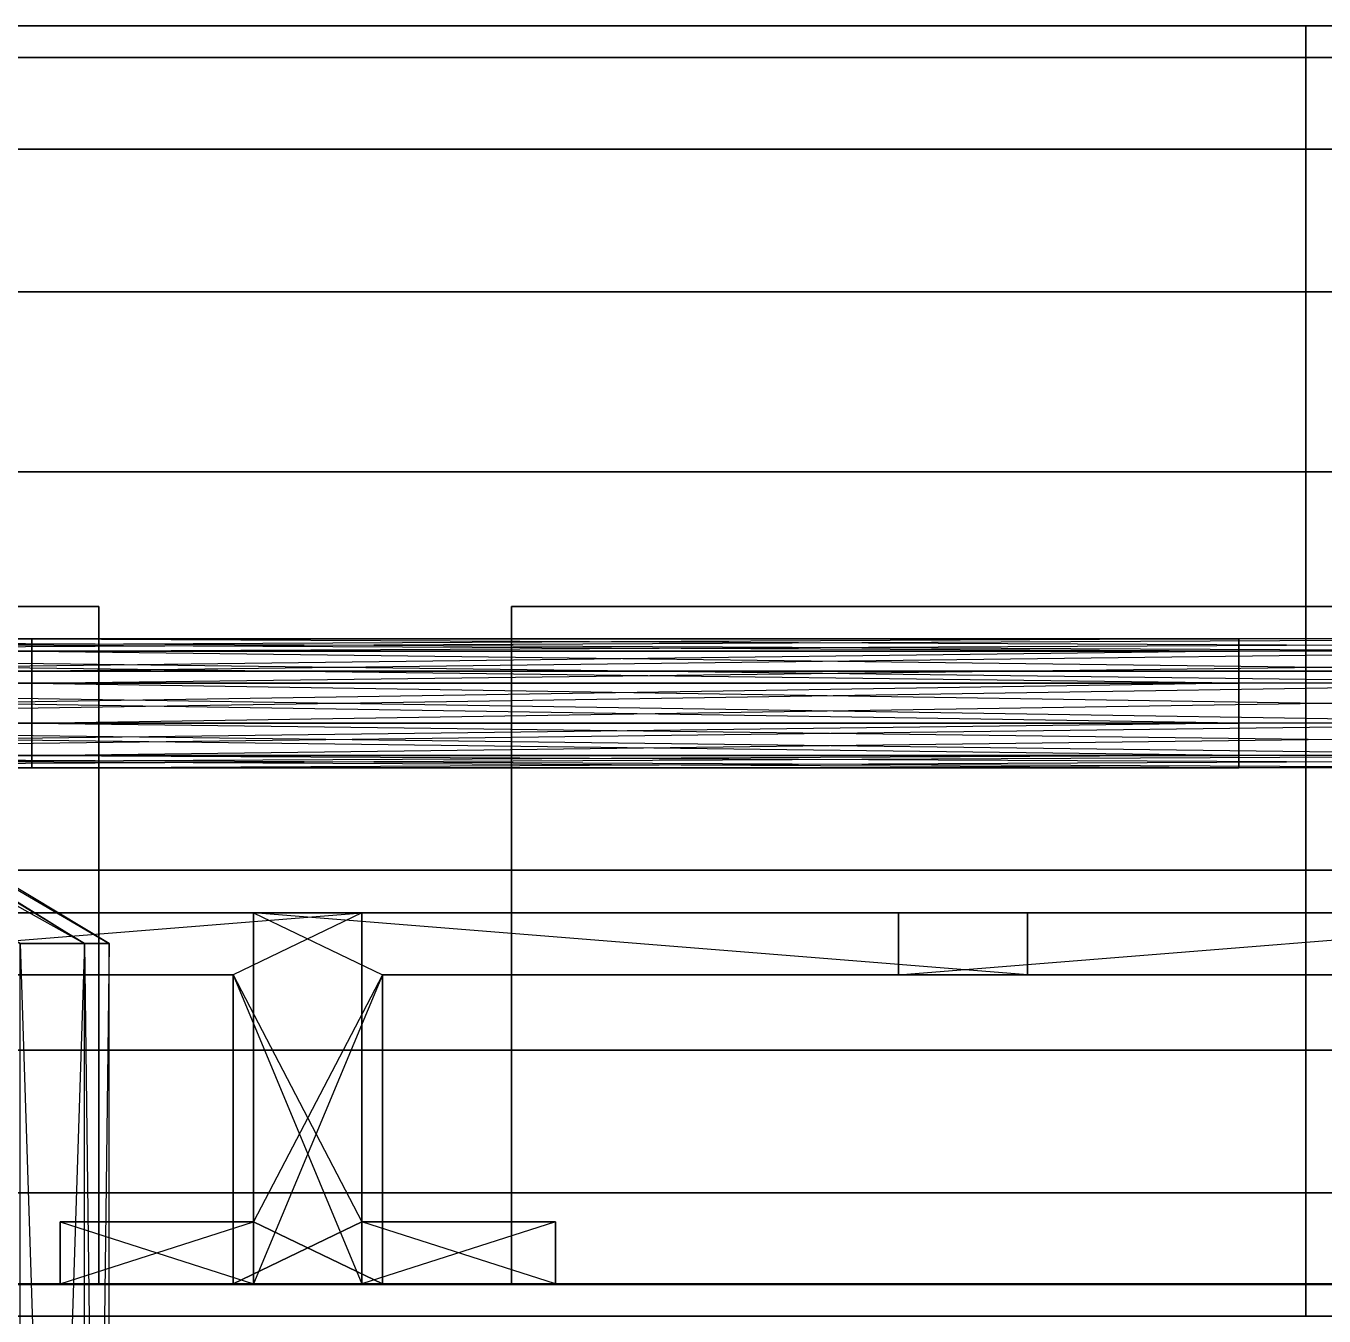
# Model space of a CAD drawing. Extents: x 0 to 4960, y -79 to 258.
# Drawn here: x 3742.8 to 3822, y 19.7 to 98.4 of the extents above; entities that cross this region are included whole.
import ezdxf

# ---------------------------------------------------------------- set-up
doc = ezdxf.new("R2010")
doc.units = 0
doc.layers.add('UB3D', color=1, linetype='CONTINUOUS')

msp = doc.modelspace()

# ---------------------------------------------------------------- linework, layer by layer
at = {"layer": 'UB3D', "color": 53}
for points in [[(3820.944882, 96.498268, -2112.166043), (3820.944882, 98.425177, -2100.00002), (3539.055118, 98.425177, -2100.00002), (3539.055118, 96.498268, -2112.166043)], [(3820.944882, 98.425177, -2100.00002), (3820.944882, 96.498268, -2087.833957), (3539.055118, 96.498268, -2087.833957), (3539.055118, 98.425177, -2100.00002)], [(3880.944882, 96.498268, -3572.166043), (3880.944882, 98.425177, -3560.00002), (3599.055118, 98.425177, -3560.00002), (3599.055118, 96.498268, -3572.166043)], [(3880.944882, 98.425177, -3560.00002), (3880.944882, 96.498268, -3547.833957), (3599.055118, 96.498268, -3547.833957), (3599.055118, 98.425177, -3560.00002)], [(3960.944882, 96.498268, -1872.166043), (3960.944882, 98.425177, -1860.00002), (3679.055118, 98.425177, -1860.00002), (3679.055118, 96.498268, -1872.166043)], [(3960.944882, 98.425177, -1860.00002), (3960.944882, 96.498268, -1847.833957), (3679.055118, 96.498268, -1847.833957), (3679.055118, 98.425177, -1860.00002)], [(3820.944882, 59.055118, -2100), (3820.944882, 96.498268, -2087.833957), (3820.944882, 98.425177, -2099.99998)], [(3820.944882, 59.055118, -2100), (3820.944882, 98.425177, -2099.99998), (3820.944882, 96.498268, -2112.166043)], [(3820.944882, 90.906161, -2123.141171), (3820.944882, 96.498268, -2112.166043), (3539.055118, 96.498268, -2112.166043), (3539.055118, 90.906161, -2123.141171)], [(3820.944882, 96.498268, -2087.833957), (3820.944882, 90.906161, -2076.858829), (3539.055118, 90.906161, -2076.858829), (3539.055118, 96.498268, -2087.833957)], [(3880.944882, 90.906161, -3583.141171), (3880.944882, 96.498268, -3572.166043), (3599.055118, 96.498268, -3572.166043), (3599.055118, 90.906161, -3583.141171)], [(3880.944882, 96.498268, -3547.833957), (3880.944882, 90.906161, -3536.858829), (3599.055118, 90.906161, -3536.858829), (3599.055118, 96.498268, -3547.833957)], [(3960.944882, 90.906161, -1883.141171), (3960.944882, 96.498268, -1872.166043), (3679.055118, 96.498268, -1872.166043), (3679.055118, 90.906161, -1883.141171)], [(3960.944882, 96.498268, -1847.833957), (3960.944882, 90.906161, -1836.858829), (3679.055118, 90.906161, -1836.858829), (3679.055118, 96.498268, -1847.833957)], [(3820.944882, 59.055118, -2100), (3820.944882, 90.906161, -2076.858829), (3820.944882, 96.498268, -2087.833957)], [(3820.944882, 59.055118, -2100), (3820.944882, 96.498268, -2112.166043), (3820.944882, 90.906161, -2123.141171)], [(3820.944882, 82.19625, -2131.851082), (3820.944882, 90.906161, -2123.141171), (3539.055118, 90.906161, -2123.141171), (3539.055118, 82.19625, -2131.851082)], [(3820.944882, 90.906161, -2076.858829), (3820.944882, 82.19625, -2068.148918), (3539.055118, 82.19625, -2068.148918), (3539.055118, 90.906161, -2076.858829)], [(3880.944882, 82.19625, -3591.851082), (3880.944882, 90.906161, -3583.141171), (3599.055118, 90.906161, -3583.141171), (3599.055118, 82.19625, -3591.851082)], [(3880.944882, 90.906161, -3536.858829), (3880.944882, 82.19625, -3528.148918), (3599.055118, 82.19625, -3528.148918), (3599.055118, 90.906161, -3536.858829)], [(3960.944882, 82.19625, -1891.851082), (3960.944882, 90.906161, -1883.141171), (3679.055118, 90.906161, -1883.141171), (3679.055118, 82.19625, -1891.851082)], [(3960.944882, 90.906161, -1836.858829), (3960.944882, 82.19625, -1828.148918), (3679.055118, 82.19625, -1828.148918), (3679.055118, 90.906161, -1836.858829)], [(3820.944882, 59.055118, -2100), (3820.944882, 82.19625, -2068.148918), (3820.944882, 90.906161, -2076.858829)], [(3820.944882, 59.055118, -2100), (3820.944882, 90.906161, -2123.141171), (3820.944882, 82.19625, -2131.851082)], [(3820.944882, 71.221122, -2137.44319), (3820.944882, 82.19625, -2131.851082), (3539.055118, 82.19625, -2131.851082), (3539.055118, 71.221122, -2137.44319)], [(3820.944882, 82.19625, -2068.148918), (3820.944882, 71.221122, -2062.55681), (3539.055118, 71.221122, -2062.55681), (3539.055118, 82.19625, -2068.148918)], [(3880.944882, 71.221122, -3597.44319), (3880.944882, 82.19625, -3591.851082), (3599.055118, 82.19625, -3591.851082), (3599.055118, 71.221122, -3597.44319)], [(3880.944882, 82.19625, -3528.148918), (3880.944882, 71.221122, -3522.55681), (3599.055118, 71.221122, -3522.55681), (3599.055118, 82.19625, -3528.148918)], [(3960.944882, 71.221122, -1897.44319), (3960.944882, 82.19625, -1891.851082), (3679.055118, 82.19625, -1891.851082), (3679.055118, 71.221122, -1897.44319)], [(3960.944882, 82.19625, -1828.148918), (3960.944882, 71.221122, -1822.55681), (3679.055118, 71.221122, -1822.55681), (3679.055118, 82.19625, -1828.148918)], [(3820.944882, 59.055118, -2100), (3820.944882, 71.221122, -2062.55681), (3820.944882, 82.19625, -2068.148918)], [(3820.944882, 59.055118, -2100), (3820.944882, 82.19625, -2131.851082), (3820.944882, 71.221122, -2137.44319)], [(3820.944882, 59.055098, -2139.370098), (3820.944882, 71.221122, -2137.44319), (3539.055118, 71.221122, -2137.44319), (3539.055118, 59.055098, -2139.370098)], [(3820.944882, 71.221122, -2062.55681), (3820.944882, 59.055098, -2060.629902), (3539.055118, 59.055098, -2060.629902), (3539.055118, 71.221122, -2062.55681)], [(3880.944882, 59.055098, -3599.370098), (3880.944882, 71.221122, -3597.44319), (3599.055118, 71.221122, -3597.44319), (3599.055118, 59.055098, -3599.370098)], [(3880.944882, 71.221122, -3522.55681), (3880.944882, 59.055098, -3520.629902), (3599.055118, 59.055098, -3520.629902), (3599.055118, 71.221122, -3522.55681)], [(3960.944882, 59.055098, -1899.370098), (3960.944882, 71.221122, -1897.44319), (3679.055118, 71.221122, -1897.44319), (3679.055118, 59.055098, -1899.370098)], [(3960.944882, 71.221122, -1822.55681), (3960.944882, 59.055098, -1820.629902), (3679.055118, 59.055098, -1820.629902), (3679.055118, 71.221122, -1822.55681)], [(3820.944882, 59.055118, -2100), (3820.944882, 59.055098, -2060.629902), (3820.944882, 71.221122, -2062.55681)], [(3820.944882, 59.055118, -2100), (3820.944882, 71.221122, -2137.44319), (3820.944882, 59.055098, -2139.370098)], [(3820.944882, 46.889114, -2137.44319), (3820.944882, 59.055098, -2139.370098), (3539.055118, 59.055098, -2139.370098), (3539.055118, 46.889114, -2137.44319)], [(3820.944882, 59.055098, -2060.629902), (3820.944882, 46.889114, -2062.55681), (3539.055118, 46.889114, -2062.55681), (3539.055118, 59.055098, -2060.629902)], [(3880.944882, 46.889114, -3597.44319), (3880.944882, 59.055098, -3599.370098), (3599.055118, 59.055098, -3599.370098), (3599.055118, 46.889114, -3597.44319)], [(3880.944882, 59.055098, -3520.629902), (3880.944882, 46.889114, -3522.55681), (3599.055118, 46.889114, -3522.55681), (3599.055118, 59.055098, -3520.629902)], [(3960.944882, 46.889114, -1897.44319), (3960.944882, 59.055098, -1899.370098), (3679.055118, 59.055098, -1899.370098), (3679.055118, 46.889114, -1897.44319)], [(3960.944882, 59.055098, -1820.629902), (3960.944882, 46.889114, -1822.55681), (3679.055118, 46.889114, -1822.55681), (3679.055118, 59.055098, -1820.629902)], [(3820.944882, 59.055118, -2100), (3820.944882, 19.685059, -2099.99998), (3820.944882, 21.611968, -2087.833957)], [(3820.944882, 59.055118, -2100), (3820.944882, 21.611968, -2087.833957), (3820.944882, 27.204075, -2076.858829)], [(3820.944882, 59.055118, -2100), (3820.944882, 27.204075, -2076.858829), (3820.944882, 35.913986, -2068.148918)], [(3820.944882, 59.055118, -2100), (3820.944882, 35.913986, -2068.148918), (3820.944882, 46.889114, -2062.55681)], [(3820.944882, 59.055118, -2100), (3820.944882, 46.889114, -2062.55681), (3820.944882, 59.055098, -2060.629902)], [(3820.944882, 59.055118, -2100), (3820.944882, 59.055098, -2139.370098), (3820.944882, 46.889114, -2137.44319)], [(3820.944882, 59.055118, -2100), (3820.944882, 46.889114, -2137.44319), (3820.944882, 35.913986, -2131.851082)], [(3820.944882, 59.055118, -2100), (3820.944882, 35.913986, -2131.851082), (3820.944882, 27.204075, -2123.141171)], [(3820.944882, 59.055118, -2100), (3820.944882, 27.204075, -2123.141171), (3820.944882, 21.611968, -2112.166043)], [(3820.944882, 35.913986, -2131.851082), (3820.944882, 46.889114, -2137.44319), (3539.055118, 46.889114, -2137.44319), (3539.055118, 35.913986, -2131.851082)], [(3820.944882, 46.889114, -2062.55681), (3820.944882, 35.913986, -2068.148918), (3539.055118, 35.913986, -2068.148918), (3539.055118, 46.889114, -2062.55681)], [(3880.944882, 35.913986, -3591.851082), (3880.944882, 46.889114, -3597.44319), (3599.055118, 46.889114, -3597.44319), (3599.055118, 35.913986, -3591.851082)], [(3880.944882, 46.889114, -3522.55681), (3880.944882, 35.913986, -3528.148918), (3599.055118, 35.913986, -3528.148918), (3599.055118, 46.889114, -3522.55681)], [(3960.944882, 35.913986, -1891.851082), (3960.944882, 46.889114, -1897.44319), (3679.055118, 46.889114, -1897.44319), (3679.055118, 35.913986, -1891.851082)], [(3960.944882, 46.889114, -1822.55681), (3960.944882, 35.913986, -1828.148918), (3679.055118, 35.913986, -1828.148918), (3679.055118, 46.889114, -1822.55681)], [(3820.944882, 27.204075, -2123.141171), (3820.944882, 35.913986, -2131.851082), (3539.055118, 35.913986, -2131.851082), (3539.055118, 27.204075, -2123.141171)], [(3820.944882, 35.913986, -2068.148918), (3820.944882, 27.204075, -2076.858829), (3539.055118, 27.204075, -2076.858829), (3539.055118, 35.913986, -2068.148918)], [(3880.944882, 27.204075, -3583.141171), (3880.944882, 35.913986, -3591.851082), (3599.055118, 35.913986, -3591.851082), (3599.055118, 27.204075, -3583.141171)], [(3880.944882, 35.913986, -3528.148918), (3880.944882, 27.204075, -3536.858829), (3599.055118, 27.204075, -3536.858829), (3599.055118, 35.913986, -3528.148918)], [(3960.944882, 27.204075, -1883.141171), (3960.944882, 35.913986, -1891.851082), (3679.055118, 35.913986, -1891.851082), (3679.055118, 27.204075, -1883.141171)], [(3960.944882, 35.913986, -1828.148918), (3960.944882, 27.204075, -1836.858829), (3679.055118, 27.204075, -1836.858829), (3679.055118, 35.913986, -1828.148918)], [(3820.944882, 21.611968, -2112.166043), (3820.944882, 27.204075, -2123.141171), (3539.055118, 27.204075, -2123.141171), (3539.055118, 21.611968, -2112.166043)], [(3820.944882, 27.204075, -2076.858829), (3820.944882, 21.611968, -2087.833957), (3539.055118, 21.611968, -2087.833957), (3539.055118, 27.204075, -2076.858829)], [(3880.944882, 21.611968, -3572.166043), (3880.944882, 27.204075, -3583.141171), (3599.055118, 27.204075, -3583.141171), (3599.055118, 21.611968, -3572.166043)], [(3880.944882, 27.204075, -3536.858829), (3880.944882, 21.611968, -3547.833957), (3599.055118, 21.611968, -3547.833957), (3599.055118, 27.204075, -3536.858829)], [(3960.944882, 21.611968, -1872.166043), (3960.944882, 27.204075, -1883.141171), (3679.055118, 27.204075, -1883.141171), (3679.055118, 21.611968, -1872.166043)], [(3960.944882, 27.204075, -1836.858829), (3960.944882, 21.611968, -1847.833957), (3679.055118, 21.611968, -1847.833957), (3679.055118, 27.204075, -1836.858829)], [(3820.944882, 19.685059, -2100.00002), (3820.944882, 21.611968, -2112.166043), (3539.055118, 21.611968, -2112.166043), (3539.055118, 19.685059, -2100.00002)], [(3820.944882, 21.611968, -2087.833957), (3820.944882, 19.685059, -2100.00002), (3539.055118, 19.685059, -2100.00002), (3539.055118, 21.611968, -2087.833957)], [(3880.944882, 19.685059, -3560.00002), (3880.944882, 21.611968, -3572.166043), (3599.055118, 21.611968, -3572.166043), (3599.055118, 19.685059, -3560.00002)], [(3880.944882, 21.611968, -3547.833957), (3880.944882, 19.685059, -3560.00002), (3599.055118, 19.685059, -3560.00002), (3599.055118, 21.611968, -3547.833957)], [(3960.944882, 19.685059, -1860.00002), (3960.944882, 21.611968, -1872.166043), (3679.055118, 21.611968, -1872.166043), (3679.055118, 19.685059, -1860.00002)], [(3960.944882, 21.611968, -1847.833957), (3960.944882, 19.685059, -1860.00002), (3679.055118, 19.685059, -1860.00002), (3679.055118, 21.611968, -1847.833957)]]:
    msp.add_3dface(points, dxfattribs=at)
at = {"layer": 'UB3D', "color": 254}
for points in [[(3700.629921, 70.065157, -3004.629921), (3747.874016, 42.423071, -3000), (3700.629921, 70.870118, -3000)], [(3747.874016, 42.423071, -3000), (3700.629921, 70.870118, -3000), (3746.370079, 42.423071, -2995.370079)], [(3700.629921, 70.870118, -3000), (3746.370079, 42.423071, -2995.370079), (3700.629921, 70.065157, -2995.370079)], [(3700.629921, 67.957953, -3007.488189), (3746.370079, 42.423071, -3004.629921), (3700.629921, 70.065157, -3004.629921)], [(3746.370079, 42.423071, -3004.629921), (3700.629921, 70.065157, -3004.629921), (3747.874016, 42.423071, -3000)], [(3746.370079, 42.423071, -2995.370079), (3700.629921, 70.065157, -2995.370079), (3742.433071, 42.423071, -2992.511811)], [(3742.433071, 42.423071, -3007.488189), (3700.629921, 67.957953, -3007.488189), (3746.370079, 42.423071, -3004.629921)], [(3659.370079, 60.275591, -1855.370079), (3816.850394, 60.275591, -1855.370079), (3659.370079, 61.027598, -1860)], [(3816.850394, 60.275591, -1855.370079), (3659.370079, 61.027598, -1860), (3816.850394, 61.027598, -1860)], [(3659.370079, 61.027598, -1860), (3816.850394, 61.027598, -1860), (3659.370079, 60.275591, -1864.629921)], [(3816.850394, 61.027598, -1860), (3659.370079, 60.275591, -1864.629921), (3816.850394, 60.275591, -1864.629921)], [(3840.629921, 60.275591, -2104.629921), (3683.149606, 60.275591, -2104.629921), (3840.629921, 61.027598, -2100)], [(3683.149606, 60.275591, -2104.629921), (3840.629921, 61.027598, -2100), (3683.149606, 61.027598, -2100)], [(3840.629921, 61.027598, -2100), (3683.149606, 61.027598, -2100), (3840.629921, 60.275591, -2095.370079)], [(3683.149606, 61.027598, -2100), (3840.629921, 60.275591, -2095.370079), (3683.149606, 60.275591, -2095.370079)], [(3900.629921, 60.275591, -3564.629921), (3743.149606, 60.275591, -3564.629921), (3900.629921, 61.027598, -3560)], [(3743.149606, 60.275591, -3564.629921), (3900.629921, 61.027598, -3560), (3743.149606, 61.027598, -3560)], [(3900.629921, 61.027598, -3560), (3743.149606, 61.027598, -3560), (3900.629921, 60.275591, -3555.370079)], [(3743.149606, 61.027598, -3560), (3900.629921, 60.275591, -3555.370079), (3743.149606, 60.275591, -3555.370079)], [(3743.149606, 57.090472, -3560), (3743.149606, 60.275591, -3555.370079), (3743.149606, 61.027598, -3560)], [(3743.149606, 57.090472, -3560), (3743.149606, 61.027598, -3560), (3743.149606, 60.275591, -3564.629921)], [(3816.850394, 57.090472, -1860), (3816.850394, 60.275591, -1864.629921), (3816.850394, 61.027598, -1860)], [(3816.850394, 57.090472, -1860), (3816.850394, 61.027598, -1860), (3816.850394, 60.275591, -1855.370079)], [(3659.370079, 58.307047, -1852.511811), (3816.850394, 58.307047, -1852.511811), (3659.370079, 60.275591, -1855.370079)], [(3816.850394, 58.307047, -1852.511811), (3659.370079, 60.275591, -1855.370079), (3816.850394, 60.275591, -1855.370079)], [(3659.370079, 60.275591, -1864.629921), (3816.850394, 60.275591, -1864.629921), (3659.370079, 58.307047, -1867.488189)], [(3816.850394, 60.275591, -1864.629921), (3659.370079, 58.307047, -1867.488189), (3816.850394, 58.307047, -1867.488189)], [(3840.629921, 58.307047, -2107.488189), (3683.149606, 58.307047, -2107.488189), (3840.629921, 60.275591, -2104.629921)], [(3683.149606, 58.307047, -2107.488189), (3840.629921, 60.275591, -2104.629921), (3683.149606, 60.275591, -2104.629921)], [(3840.629921, 60.275591, -2095.370079), (3683.149606, 60.275591, -2095.370079), (3840.629921, 58.307047, -2092.511811)], [(3683.149606, 60.275591, -2095.370079), (3840.629921, 58.307047, -2092.511811), (3683.149606, 58.307047, -2092.511811)], [(3900.629921, 58.307047, -3567.488189), (3743.149606, 58.307047, -3567.488189), (3900.629921, 60.275591, -3564.629921)], [(3743.149606, 58.307047, -3567.488189), (3900.629921, 60.275591, -3564.629921), (3743.149606, 60.275591, -3564.629921)], [(3900.629921, 60.275591, -3555.370079), (3743.149606, 60.275591, -3555.370079), (3900.629921, 58.307047, -3552.511811)], [(3743.149606, 60.275591, -3555.370079), (3900.629921, 58.307047, -3552.511811), (3743.149606, 58.307047, -3552.511811)], [(3743.149606, 57.090472, -3560), (3743.149606, 58.307047, -3552.511811), (3743.149606, 60.275591, -3555.370079)], [(3743.149606, 57.090472, -3560), (3743.149606, 60.275591, -3564.629921), (3743.149606, 58.307047, -3567.488189)], [(3816.850394, 57.090472, -1860), (3816.850394, 58.307047, -1867.488189), (3816.850394, 60.275591, -1864.629921)], [(3816.850394, 57.090472, -1860), (3816.850394, 60.275591, -1855.370079), (3816.850394, 58.307047, -1852.511811)], [(3659.370079, 55.873898, -1852.511811), (3816.850394, 55.873898, -1852.511811), (3659.370079, 58.307047, -1852.511811)], [(3816.850394, 55.873898, -1852.511811), (3659.370079, 58.307047, -1852.511811), (3816.850394, 58.307047, -1852.511811)], [(3659.370079, 58.307047, -1867.488189), (3816.850394, 58.307047, -1867.488189), (3659.370079, 55.873898, -1867.488189)], [(3816.850394, 58.307047, -1867.488189), (3659.370079, 55.873898, -1867.488189), (3816.850394, 55.873898, -1867.488189)], [(3840.629921, 55.873898, -2107.488189), (3683.149606, 55.873898, -2107.488189), (3840.629921, 58.307047, -2107.488189)], [(3683.149606, 55.873898, -2107.488189), (3840.629921, 58.307047, -2107.488189), (3683.149606, 58.307047, -2107.488189)], [(3840.629921, 58.307047, -2092.511811), (3683.149606, 58.307047, -2092.511811), (3840.629921, 55.873898, -2092.511811)], [(3683.149606, 58.307047, -2092.511811), (3840.629921, 55.873898, -2092.511811), (3683.149606, 55.873898, -2092.511811)], [(3900.629921, 55.873898, -3567.488189), (3743.149606, 55.873898, -3567.488189), (3900.629921, 58.307047, -3567.488189)], [(3743.149606, 55.873898, -3567.488189), (3900.629921, 58.307047, -3567.488189), (3743.149606, 58.307047, -3567.488189)], [(3900.629921, 58.307047, -3552.511811), (3743.149606, 58.307047, -3552.511811), (3900.629921, 55.873898, -3552.511811)], [(3743.149606, 58.307047, -3552.511811), (3900.629921, 55.873898, -3552.511811), (3743.149606, 55.873898, -3552.511811)], [(3743.149606, 57.090472, -3560), (3743.149606, 55.873898, -3552.511811), (3743.149606, 58.307047, -3552.511811)], [(3743.149606, 57.090472, -3560), (3743.149606, 58.307047, -3567.488189), (3743.149606, 55.873898, -3567.488189)], [(3816.850394, 57.090472, -1860), (3816.850394, 55.873898, -1867.488189), (3816.850394, 58.307047, -1867.488189)], [(3816.850394, 57.090472, -1860), (3816.850394, 58.307047, -1852.511811), (3816.850394, 55.873898, -1852.511811)], [(3743.149606, 57.090472, -3560), (3743.149606, 53.153346, -3560), (3743.149606, 53.905315, -3555.370079)], [(3743.149606, 57.090472, -3560), (3743.149606, 53.905315, -3555.370079), (3743.149606, 55.873898, -3552.511811)], [(3743.149606, 57.090472, -3560), (3743.149606, 55.873898, -3567.488189), (3743.149606, 53.905315, -3564.629921)], [(3743.149606, 57.090472, -3560), (3743.149606, 53.905315, -3564.629921), (3743.149606, 53.153346, -3560)], [(3816.850394, 57.090472, -1860), (3816.850394, 53.153346, -1860), (3816.850394, 53.905315, -1864.629921)], [(3816.850394, 57.090472, -1860), (3816.850394, 53.905315, -1864.629921), (3816.850394, 55.873898, -1867.488189)], [(3816.850394, 57.090472, -1860), (3816.850394, 55.873898, -1852.511811), (3816.850394, 53.905315, -1855.370079)], [(3816.850394, 57.090472, -1860), (3816.850394, 53.905315, -1855.370079), (3816.850394, 53.153346, -1860)], [(3659.370079, 53.905315, -1855.370079), (3816.850394, 53.905315, -1855.370079), (3659.370079, 55.873898, -1852.511811)], [(3816.850394, 53.905315, -1855.370079), (3659.370079, 55.873898, -1852.511811), (3816.850394, 55.873898, -1852.511811)], [(3659.370079, 55.873898, -1867.488189), (3816.850394, 55.873898, -1867.488189), (3659.370079, 53.905315, -1864.629921)], [(3816.850394, 55.873898, -1867.488189), (3659.370079, 53.905315, -1864.629921), (3816.850394, 53.905315, -1864.629921)], [(3840.629921, 53.905315, -2104.629921), (3683.149606, 53.905315, -2104.629921), (3840.629921, 55.873898, -2107.488189)], [(3683.149606, 53.905315, -2104.629921), (3840.629921, 55.873898, -2107.488189), (3683.149606, 55.873898, -2107.488189)], [(3840.629921, 55.873898, -2092.511811), (3683.149606, 55.873898, -2092.511811), (3840.629921, 53.905315, -2095.370079)], [(3683.149606, 55.873898, -2092.511811), (3840.629921, 53.905315, -2095.370079), (3683.149606, 53.905315, -2095.370079)], [(3900.629921, 53.905315, -3564.629921), (3743.149606, 53.905315, -3564.629921), (3900.629921, 55.873898, -3567.488189)], [(3743.149606, 53.905315, -3564.629921), (3900.629921, 55.873898, -3567.488189), (3743.149606, 55.873898, -3567.488189)], [(3900.629921, 55.873898, -3552.511811), (3743.149606, 55.873898, -3552.511811), (3900.629921, 53.905315, -3555.370079)], [(3743.149606, 55.873898, -3552.511811), (3900.629921, 53.905315, -3555.370079), (3743.149606, 53.905315, -3555.370079)], [(3659.370079, 53.153346, -1860), (3816.850394, 53.153346, -1860), (3659.370079, 53.905315, -1855.370079)], [(3816.850394, 53.153346, -1860), (3659.370079, 53.905315, -1855.370079), (3816.850394, 53.905315, -1855.370079)], [(3659.370079, 53.905315, -1864.629921), (3816.850394, 53.905315, -1864.629921), (3659.370079, 53.153346, -1860)], [(3816.850394, 53.905315, -1864.629921), (3659.370079, 53.153346, -1860), (3816.850394, 53.153346, -1860)], [(3840.629921, 53.153346, -2100), (3683.149606, 53.153346, -2100), (3840.629921, 53.905315, -2104.629921)], [(3683.149606, 53.153346, -2100), (3840.629921, 53.905315, -2104.629921), (3683.149606, 53.905315, -2104.629921)], [(3840.629921, 53.905315, -2095.370079), (3683.149606, 53.905315, -2095.370079), (3840.629921, 53.153346, -2100)], [(3683.149606, 53.905315, -2095.370079), (3840.629921, 53.153346, -2100), (3683.149606, 53.153346, -2100)], [(3900.629921, 53.153346, -3560), (3743.149606, 53.153346, -3560), (3900.629921, 53.905315, -3564.629921)], [(3743.149606, 53.153346, -3560), (3900.629921, 53.905315, -3564.629921), (3743.149606, 53.905315, -3564.629921)], [(3900.629921, 53.905315, -3555.370079), (3743.149606, 53.905315, -3555.370079), (3900.629921, 53.153346, -3560)], [(3743.149606, 53.905315, -3555.370079), (3900.629921, 53.153346, -3560), (3743.149606, 53.153346, -3560)], [(3716.062992, 44.291339, -1268.897598), (3716.062992, 44.291339, -1251.102402), (3763.307087, 44.291339, -1268.897598)], [(3716.062992, 44.291339, -1251.102402), (3763.307087, 44.291339, -1268.897598), (3763.307087, 44.291339, -1251.102402)], [(3763.307087, 44.291339, -1268.897598), (3755.433071, 40.518346, -1268.897598), (3716.062992, 40.518346, -1268.897598)], [(3755.433071, 40.518346, -1268.897598), (3716.062992, 40.518346, -1268.897598), (3763.307087, 44.291339, -1268.897598)], [(3716.062992, 40.518346, -1268.897598), (3763.307087, 44.291339, -1268.897598), (3716.062992, 44.291339, -1268.897598)], [(3763.307087, 44.291339, -1268.897598), (3716.062992, 44.291339, -1268.897598), (3716.062992, 40.518346, -1268.897598)], [(3763.307087, 44.291339, -1251.102402), (3755.433071, 40.518346, -1251.102402), (3716.062992, 40.518346, -1251.102402)], [(3755.433071, 40.518346, -1251.102402), (3716.062992, 40.518346, -1251.102402), (3763.307087, 44.291339, -1251.102402)], [(3716.062992, 40.518346, -1251.102402), (3763.307087, 44.291339, -1251.102402), (3716.062992, 44.291339, -1251.102402)], [(3763.307087, 44.291339, -1251.102402), (3716.062992, 44.291339, -1251.102402), (3716.062992, 40.518346, -1251.102402)], [(3755.433071, 40.518346, -1268.897598), (3763.307087, 25.426496, -1268.897598), (3763.307087, 44.291339, -1268.897598)], [(3763.307087, 25.426496, -1268.897598), (3763.307087, 44.291339, -1268.897598), (3755.433071, 40.518346, -1268.897598)], [(3755.433071, 40.518346, -1251.102402), (3763.307087, 25.426496, -1251.102402), (3763.307087, 44.291339, -1251.102402)], [(3763.307087, 25.426496, -1251.102402), (3763.307087, 44.291339, -1251.102402), (3755.433071, 40.518346, -1251.102402)], [(3803.937008, 44.291339, -2353.700827), (3803.937008, 44.291339, -2371.496024), (3756.692913, 44.291339, -2353.700827)], [(3803.937008, 44.291339, -2371.496024), (3756.692913, 44.291339, -2353.700827), (3756.692913, 44.291339, -2371.496024)], [(3756.692913, 44.291339, -2353.700827), (3756.692913, 44.291339, -2371.496024), (3756.692913, 25.426496, -2353.700827)], [(3756.692913, 44.291339, -2371.496024), (3756.692913, 25.426496, -2353.700827), (3756.692913, 25.426496, -2371.496024)], [(3764.566929, 40.518346, -2353.700827), (3756.692913, 25.426496, -2353.700827), (3756.692913, 44.291339, -2353.700827)], [(3756.692913, 25.426496, -2353.700827), (3756.692913, 44.291339, -2353.700827), (3764.566929, 40.518346, -2353.700827)], [(3756.692913, 44.291339, -2353.700827), (3764.566929, 40.518346, -2353.700827), (3803.937008, 40.518346, -2353.700827)], [(3764.566929, 40.518346, -2353.700827), (3803.937008, 40.518346, -2353.700827), (3756.692913, 44.291339, -2353.700827)], [(3803.937008, 40.518346, -2353.700827), (3756.692913, 44.291339, -2353.700827), (3803.937008, 44.291339, -2353.700827)], [(3756.692913, 44.291339, -2353.700827), (3803.937008, 44.291339, -2353.700827), (3803.937008, 40.518346, -2353.700827)], [(3764.566929, 40.518346, -2371.496024), (3756.692913, 25.426496, -2371.496024), (3756.692913, 44.291339, -2371.496024)], [(3756.692913, 25.426496, -2371.496024), (3756.692913, 44.291339, -2371.496024), (3764.566929, 40.518346, -2371.496024)], [(3756.692913, 44.291339, -2371.496024), (3764.566929, 40.518346, -2371.496024), (3803.937008, 40.518346, -2371.496024)], [(3764.566929, 40.518346, -2371.496024), (3803.937008, 40.518346, -2371.496024), (3756.692913, 44.291339, -2371.496024)], [(3803.937008, 40.518346, -2371.496024), (3756.692913, 44.291339, -2371.496024), (3803.937008, 44.291339, -2371.496024)], [(3756.692913, 44.291339, -2371.496024), (3803.937008, 44.291339, -2371.496024), (3803.937008, 40.518346, -2371.496024)], [(3803.937008, 44.291339, -2428.503976), (3803.937008, 44.291339, -2446.299173), (3756.692913, 44.291339, -2428.503976)], [(3803.937008, 44.291339, -2446.299173), (3756.692913, 44.291339, -2428.503976), (3756.692913, 44.291339, -2446.299173)], [(3756.692913, 44.291339, -2428.503976), (3756.692913, 44.291339, -2446.299173), (3756.692913, 25.426496, -2428.503976)], [(3756.692913, 44.291339, -2446.299173), (3756.692913, 25.426496, -2428.503976), (3756.692913, 25.426496, -2446.299173)], [(3764.566929, 40.518346, -2428.503976), (3756.692913, 25.426496, -2428.503976), (3756.692913, 44.291339, -2428.503976)], [(3756.692913, 25.426496, -2428.503976), (3756.692913, 44.291339, -2428.503976), (3764.566929, 40.518346, -2428.503976)], [(3756.692913, 44.291339, -2428.503976), (3764.566929, 40.518346, -2428.503976), (3803.937008, 40.518346, -2428.503976)], [(3764.566929, 40.518346, -2428.503976), (3803.937008, 40.518346, -2428.503976), (3756.692913, 44.291339, -2428.503976)], [(3803.937008, 40.518346, -2428.503976), (3756.692913, 44.291339, -2428.503976), (3803.937008, 44.291339, -2428.503976)], [(3756.692913, 44.291339, -2428.503976), (3803.937008, 44.291339, -2428.503976), (3803.937008, 40.518346, -2428.503976)], [(3764.566929, 40.518346, -2446.299173), (3756.692913, 25.426496, -2446.299173), (3756.692913, 44.291339, -2446.299173)], [(3756.692913, 25.426496, -2446.299173), (3756.692913, 44.291339, -2446.299173), (3764.566929, 40.518346, -2446.299173)], [(3756.692913, 44.291339, -2446.299173), (3764.566929, 40.518346, -2446.299173), (3803.937008, 40.518346, -2446.299173)], [(3764.566929, 40.518346, -2446.299173), (3803.937008, 40.518346, -2446.299173), (3756.692913, 44.291339, -2446.299173)], [(3803.937008, 40.518346, -2446.299173), (3756.692913, 44.291339, -2446.299173), (3803.937008, 44.291339, -2446.299173)], [(3756.692913, 44.291339, -2446.299173), (3803.937008, 44.291339, -2446.299173), (3803.937008, 40.518346, -2446.299173)], [(3763.307087, 44.291339, -1268.897598), (3763.307087, 44.291339, -1251.102402), (3763.307087, 25.426496, -1268.897598)], [(3763.307087, 44.291339, -1251.102402), (3763.307087, 25.426496, -1268.897598), (3763.307087, 25.426496, -1251.102402)], [(3796.062992, 40.518346, -2408.897598), (3796.062992, 40.518346, -2391.102402), (3796.062992, 44.291339, -2408.897598)], [(3796.062992, 40.518346, -2391.102402), (3796.062992, 44.291339, -2408.897598), (3796.062992, 44.291339, -2391.102402)], [(3796.062992, 44.291339, -2408.897598), (3796.062992, 44.291339, -2391.102402), (3843.307087, 44.291339, -2408.897598)], [(3796.062992, 44.291339, -2391.102402), (3843.307087, 44.291339, -2408.897598), (3843.307087, 44.291339, -2391.102402)], [(3843.307087, 44.291339, -2408.897598), (3835.433071, 40.518346, -2408.897598), (3796.062992, 40.518346, -2408.897598)], [(3835.433071, 40.518346, -2408.897598), (3796.062992, 40.518346, -2408.897598), (3843.307087, 44.291339, -2408.897598)], [(3796.062992, 40.518346, -2408.897598), (3843.307087, 44.291339, -2408.897598), (3796.062992, 44.291339, -2408.897598)], [(3843.307087, 44.291339, -2408.897598), (3796.062992, 44.291339, -2408.897598), (3796.062992, 40.518346, -2408.897598)], [(3843.307087, 44.291339, -2391.102402), (3835.433071, 40.518346, -2391.102402), (3796.062992, 40.518346, -2391.102402)], [(3835.433071, 40.518346, -2391.102402), (3796.062992, 40.518346, -2391.102402), (3843.307087, 44.291339, -2391.102402)], [(3796.062992, 40.518346, -2391.102402), (3843.307087, 44.291339, -2391.102402), (3796.062992, 44.291339, -2391.102402)], [(3843.307087, 44.291339, -2391.102402), (3796.062992, 44.291339, -2391.102402), (3796.062992, 40.518346, -2391.102402)], [(3803.937008, 40.518346, -2353.700827), (3803.937008, 40.518346, -2371.496024), (3803.937008, 44.291339, -2353.700827)], [(3803.937008, 40.518346, -2371.496024), (3803.937008, 44.291339, -2353.700827), (3803.937008, 44.291339, -2371.496024)], [(3803.937008, 40.518346, -2428.503976), (3803.937008, 40.518346, -2446.299173), (3803.937008, 44.291339, -2428.503976)], [(3803.937008, 40.518346, -2446.299173), (3803.937008, 44.291339, -2428.503976), (3803.937008, 44.291339, -2446.299173)], [(3742.433071, -78.740157, -3007.488189), (3742.433071, 42.423071, -3007.488189), (3746.370079, -78.740157, -3004.629921)], [(3742.433071, 42.423071, -3007.488189), (3746.370079, -78.740157, -3004.629921), (3746.370079, 42.423071, -3004.629921)], [(3746.370079, -78.740157, -2995.370079), (3746.370079, 42.423071, -2995.370079), (3742.433071, -78.740157, -2992.511811)], [(3746.370079, 42.423071, -2995.370079), (3742.433071, -78.740157, -2992.511811), (3742.433071, 42.423071, -2992.511811)], [(3746.370079, -78.740157, -3004.629921), (3746.370079, 42.423071, -3004.629921), (3747.874016, -78.740157, -3000)], [(3746.370079, 42.423071, -3004.629921), (3747.874016, -78.740157, -3000), (3747.874016, 42.423071, -3000)], [(3747.874016, -78.740157, -3000), (3747.874016, 42.423071, -3000), (3746.370079, -78.740157, -2995.370079)], [(3747.874016, 42.423071, -3000), (3746.370079, -78.740157, -2995.370079), (3746.370079, 42.423071, -2995.370079)], [(3755.433071, 40.518346, -1268.897598), (3755.433071, 40.518346, -1251.102402), (3716.062992, 40.518346, -1268.897598)], [(3755.433071, 40.518346, -1251.102402), (3716.062992, 40.518346, -1268.897598), (3716.062992, 40.518346, -1251.102402)], [(3755.433071, 21.653543, -1268.897598), (3755.433071, 21.653543, -1251.102402), (3755.433071, 40.518346, -1268.897598)], [(3755.433071, 21.653543, -1251.102402), (3755.433071, 40.518346, -1268.897598), (3755.433071, 40.518346, -1251.102402)], [(3763.307087, 21.653543, -1268.897598), (3755.433071, 21.653543, -1268.897598), (3755.433071, 40.518346, -1268.897598)], [(3755.433071, 21.653543, -1268.897598), (3755.433071, 40.518346, -1268.897598), (3763.307087, 25.426496, -1268.897598)], [(3763.307087, 25.426496, -1251.102402), (3755.433071, 21.653543, -1251.102402), (3755.433071, 40.518346, -1251.102402)], [(3755.433071, 21.653543, -1251.102402), (3755.433071, 40.518346, -1251.102402), (3763.307087, 25.426496, -1251.102402)], [(3756.692913, 21.653543, -2353.700827), (3764.566929, 21.653543, -2353.700827), (3764.566929, 40.518346, -2353.700827)], [(3764.566929, 21.653543, -2353.700827), (3764.566929, 40.518346, -2353.700827), (3756.692913, 25.426496, -2353.700827)], [(3756.692913, 25.426496, -2371.496024), (3764.566929, 21.653543, -2371.496024), (3764.566929, 40.518346, -2371.496024)], [(3764.566929, 21.653543, -2371.496024), (3764.566929, 40.518346, -2371.496024), (3756.692913, 25.426496, -2371.496024)], [(3756.692913, 21.653543, -2428.503976), (3764.566929, 21.653543, -2428.503976), (3764.566929, 40.518346, -2428.503976)], [(3764.566929, 21.653543, -2428.503976), (3764.566929, 40.518346, -2428.503976), (3756.692913, 25.426496, -2428.503976)], [(3756.692913, 25.426496, -2446.299173), (3764.566929, 21.653543, -2446.299173), (3764.566929, 40.518346, -2446.299173)], [(3764.566929, 21.653543, -2446.299173), (3764.566929, 40.518346, -2446.299173), (3756.692913, 25.426496, -2446.299173)], [(3764.566929, 21.653543, -2353.700827), (3764.566929, 21.653543, -2371.496024), (3764.566929, 40.518346, -2353.700827)], [(3764.566929, 21.653543, -2371.496024), (3764.566929, 40.518346, -2353.700827), (3764.566929, 40.518346, -2371.496024)], [(3764.566929, 40.518346, -2353.700827), (3764.566929, 40.518346, -2371.496024), (3803.937008, 40.518346, -2353.700827)], [(3764.566929, 40.518346, -2371.496024), (3803.937008, 40.518346, -2353.700827), (3803.937008, 40.518346, -2371.496024)], [(3764.566929, 21.653543, -2428.503976), (3764.566929, 21.653543, -2446.299173), (3764.566929, 40.518346, -2428.503976)], [(3764.566929, 21.653543, -2446.299173), (3764.566929, 40.518346, -2428.503976), (3764.566929, 40.518346, -2446.299173)], [(3764.566929, 40.518346, -2428.503976), (3764.566929, 40.518346, -2446.299173), (3803.937008, 40.518346, -2428.503976)], [(3764.566929, 40.518346, -2446.299173), (3803.937008, 40.518346, -2428.503976), (3803.937008, 40.518346, -2446.299173)], [(3835.433071, 40.518346, -2408.897598), (3835.433071, 40.518346, -2391.102402), (3796.062992, 40.518346, -2408.897598)], [(3835.433071, 40.518346, -2391.102402), (3796.062992, 40.518346, -2408.897598), (3796.062992, 40.518346, -2391.102402)], [(3756.692913, 25.426496, -2353.700827), (3756.692913, 25.426496, -2371.496024), (3744.88189, 25.426496, -2353.700827)], [(3756.692913, 25.426496, -2371.496024), (3744.88189, 25.426496, -2353.700827), (3744.88189, 25.426496, -2371.496024)], [(3744.88189, 25.426496, -2353.700827), (3744.88189, 25.426496, -2371.496024), (3744.88189, 21.653543, -2353.700827)], [(3744.88189, 25.426496, -2371.496024), (3744.88189, 21.653543, -2353.700827), (3744.88189, 21.653543, -2371.496024)], [(3744.88189, 25.426496, -2353.700827), (3744.88189, 21.653543, -2353.700827), (3756.692913, 25.426496, -2353.700827)], [(3744.88189, 21.653543, -2353.700827), (3756.692913, 25.426496, -2353.700827), (3756.692913, 21.653543, -2353.700827)], [(3744.88189, 21.653543, -2371.496024), (3744.88189, 25.426496, -2371.496024), (3756.692913, 21.653543, -2371.496024)], [(3744.88189, 25.426496, -2371.496024), (3756.692913, 21.653543, -2371.496024), (3756.692913, 25.426496, -2371.496024)], [(3756.692913, 25.426496, -2428.503976), (3756.692913, 25.426496, -2446.299173), (3744.88189, 25.426496, -2428.503976)], [(3756.692913, 25.426496, -2446.299173), (3744.88189, 25.426496, -2428.503976), (3744.88189, 25.426496, -2446.299173)], [(3744.88189, 25.426496, -2428.503976), (3744.88189, 25.426496, -2446.299173), (3744.88189, 21.653543, -2428.503976)], [(3744.88189, 25.426496, -2446.299173), (3744.88189, 21.653543, -2428.503976), (3744.88189, 21.653543, -2446.299173)], [(3744.88189, 25.426496, -2428.503976), (3744.88189, 21.653543, -2428.503976), (3756.692913, 25.426496, -2428.503976)], [(3744.88189, 21.653543, -2428.503976), (3756.692913, 25.426496, -2428.503976), (3756.692913, 21.653543, -2428.503976)], [(3744.88189, 21.653543, -2446.299173), (3744.88189, 25.426496, -2446.299173), (3756.692913, 21.653543, -2446.299173)], [(3744.88189, 25.426496, -2446.299173), (3756.692913, 21.653543, -2446.299173), (3756.692913, 25.426496, -2446.299173)], [(3763.307087, 25.426496, -1268.897598), (3763.307087, 21.653543, -1268.897598), (3755.433071, 21.653543, -1268.897598)], [(3763.307087, 21.653543, -1251.102402), (3763.307087, 25.426496, -1251.102402), (3755.433071, 21.653543, -1251.102402)], [(3756.692913, 25.426496, -2353.700827), (3756.692913, 21.653543, -2353.700827), (3764.566929, 21.653543, -2353.700827)], [(3756.692913, 21.653543, -2371.496024), (3756.692913, 25.426496, -2371.496024), (3764.566929, 21.653543, -2371.496024)], [(3756.692913, 25.426496, -2428.503976), (3756.692913, 21.653543, -2428.503976), (3764.566929, 21.653543, -2428.503976)], [(3756.692913, 21.653543, -2446.299173), (3756.692913, 25.426496, -2446.299173), (3764.566929, 21.653543, -2446.299173)], [(3763.307087, 25.426496, -1268.897598), (3763.307087, 25.426496, -1251.102402), (3775.11811, 25.426496, -1268.897598)], [(3763.307087, 25.426496, -1251.102402), (3775.11811, 25.426496, -1268.897598), (3775.11811, 25.426496, -1251.102402)], [(3775.11811, 25.426496, -1268.897598), (3775.11811, 21.653543, -1268.897598), (3763.307087, 25.426496, -1268.897598)], [(3775.11811, 21.653543, -1268.897598), (3763.307087, 25.426496, -1268.897598), (3763.307087, 21.653543, -1268.897598)], [(3775.11811, 21.653543, -1251.102402), (3775.11811, 25.426496, -1251.102402), (3763.307087, 21.653543, -1251.102402)], [(3775.11811, 25.426496, -1251.102402), (3763.307087, 21.653543, -1251.102402), (3763.307087, 25.426496, -1251.102402)], [(3775.11811, 25.426496, -1268.897598), (3775.11811, 25.426496, -1251.102402), (3775.11811, 21.653543, -1268.897598)], [(3775.11811, 25.426496, -1251.102402), (3775.11811, 21.653543, -1268.897598), (3775.11811, 21.653543, -1251.102402)], [(3744.88189, 21.653543, -2353.700827), (3744.88189, 21.653543, -2371.496024), (3764.566929, 21.653543, -2353.700827)], [(3744.88189, 21.653543, -2371.496024), (3764.566929, 21.653543, -2353.700827), (3764.566929, 21.653543, -2371.496024)], [(3744.88189, 21.653543, -2428.503976), (3744.88189, 21.653543, -2446.299173), (3764.566929, 21.653543, -2428.503976)], [(3744.88189, 21.653543, -2446.299173), (3764.566929, 21.653543, -2428.503976), (3764.566929, 21.653543, -2446.299173)], [(3775.11811, 21.653543, -1268.897598), (3775.11811, 21.653543, -1251.102402), (3755.433071, 21.653543, -1268.897598)], [(3775.11811, 21.653543, -1251.102402), (3755.433071, 21.653543, -1268.897598), (3755.433071, 21.653543, -1251.102402)]]:
    msp.add_3dface(points, dxfattribs=at)
at = {"layer": 'UB3D', "color": 27}
for points in [[(3692.125984, 21.653543, -1200.787402), (3747.244094, 21.653543, -1200.787402), (3747.244094, 62.992126, -1200.787402), (3692.125984, 62.992126, -1200.787402)], [(3747.244094, 21.653543, -1318.897638), (3692.125984, 21.653543, -1318.897638), (3692.125984, 62.992126, -1318.897638), (3747.244094, 62.992126, -1318.897638)], [(3692.125984, 62.992126, -1318.897638), (3747.244094, 62.992126, -1318.897638), (3747.244094, 62.992126, -1200.787402)], [(3692.125984, 62.992126, -1318.897638), (3747.244094, 62.992126, -1200.787402), (3692.125984, 62.992126, -1200.787402)], [(3747.244094, 21.653543, -1200.787402), (3747.244094, 21.653543, -1318.897638), (3747.244094, 62.992126, -1318.897638), (3747.244094, 62.992126, -1200.787402)], [(3772.440945, 21.653543, -2340.944882), (3827.559055, 21.653543, -2340.944882), (3827.559055, 62.992126, -2340.944882), (3772.440945, 62.992126, -2340.944882)], [(3827.559055, 21.653543, -2459.055118), (3772.440945, 21.653543, -2459.055118), (3772.440945, 62.992126, -2459.055118), (3827.559055, 62.992126, -2459.055118)], [(3772.440945, 21.653543, -2459.055118), (3772.440945, 21.653543, -2340.944882), (3772.440945, 62.992126, -2340.944882), (3772.440945, 62.992126, -2459.055118)], [(3772.440945, 62.992126, -2459.055118), (3827.559055, 62.992126, -2459.055118), (3827.559055, 62.992126, -2340.944882)], [(3772.440945, 62.992126, -2459.055118), (3827.559055, 62.992126, -2340.944882), (3772.440945, 62.992126, -2340.944882)], [(3772.440945, 62.992126, -2459.055118), (3772.440945, 62.992126, -2340.944882), (3772.440945, 62.992126, -2459.055118)], [(3692.125984, 21.653543, -1200.787402), (3747.244094, 21.653543, -1200.787402), (3747.244094, 21.653543, -1318.897638)], [(3692.125984, 21.653543, -1200.787402), (3747.244094, 21.653543, -1318.897638), (3692.125984, 21.653543, -1318.897638)], [(3772.440945, 21.653543, -2340.944882), (3827.559055, 21.653543, -2340.944882), (3827.559055, 21.653543, -2459.055118)], [(3772.440945, 21.653543, -2340.944882), (3827.559055, 21.653543, -2459.055118), (3772.440945, 21.653543, -2459.055118)], [(3772.440945, 21.653543, -2340.944882), (3772.440945, 21.653543, -2459.055118), (3772.440945, 21.653543, -2340.944882)]]:
    msp.add_3dface(points, dxfattribs=at)

doc.saveas('drawing.dxf')
